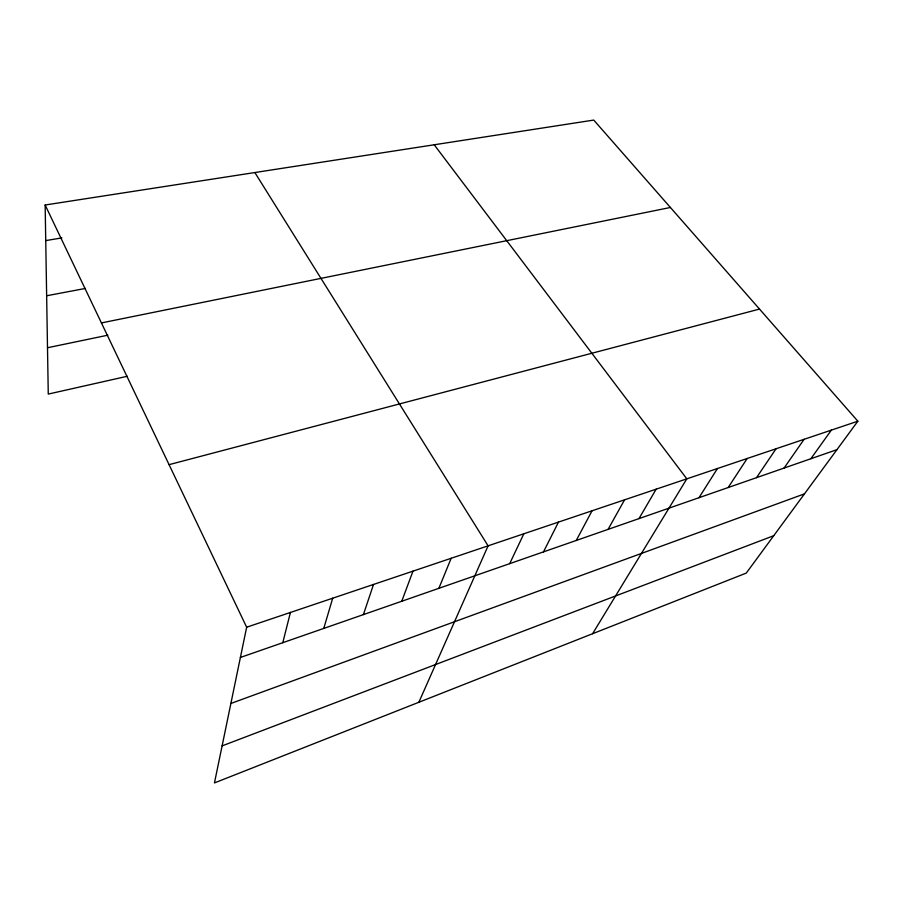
<?xml version="1.0" encoding="UTF-8"?>
<svg xmlns="http://www.w3.org/2000/svg" width="903" height="903" viewBox="0 0 903 903"><rect width="100%" height="100%" fill="white"/><g stroke="black" fill="none" stroke-linecap="round" stroke-linejoin="round"><path stroke-width="1.35" d="M45.15 205.004L246.654 627.213L214.451 782.924L746.284 573.078L857.85 421.193L593.745 120.076L45.15 205.004L48.265 394.08L127.289 376.269M282.786 642.699L290.427 612.448M323.759 628.42L332.699 598.204M363.39 614.616L373.526 584.444M401.745 601.263L412.987 571.136M438.869 588.327L451.161 558.28M418.857 702.274L488.094 545.83L254.849 172.541M509.687 563.653L523.842 533.775M543.482 551.88L558.483 522.103M576.261 540.457L592.052 510.782M608.08 529.372L624.594 499.81M638.974 518.615L656.165 489.166M592.594 633.725L686.811 478.838L434.208 144.773M699.001 497.7L717.456 468.51M728.179 487.541L747.187 458.487M756.522 477.664L776.061 448.757M784.075 468.07L804.099 439.309M810.871 458.724L831.358 430.121M222.115 745.878L773.747 535.693M230.886 703.46L804.471 493.862M240.39 657.463L836.946 449.649M246.654 627.213L857.85 421.193M169.075 464.661L759.513 309.074M47.498 347.745L107.829 335.194M101.429 322.924L670.398 207.476M46.64 295.766L85.48 288.429M45.737 240.604L61.889 237.895"/></g></svg>
